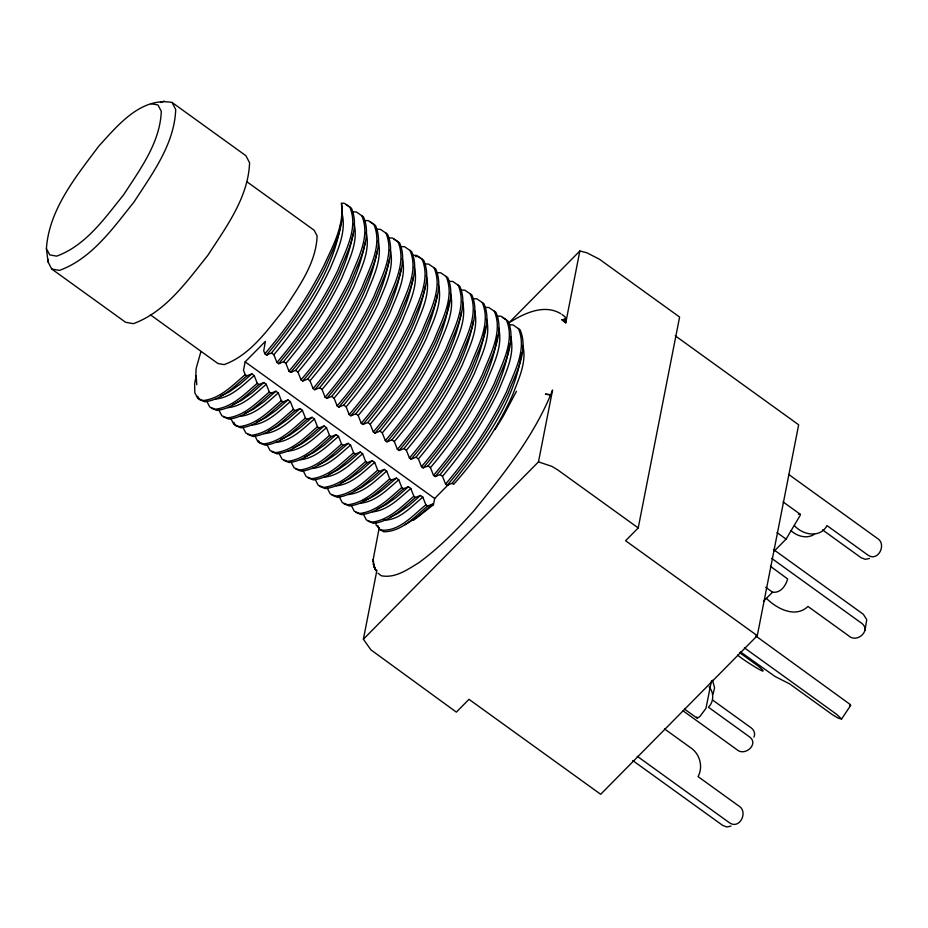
<?xml version="1.0" encoding="UTF-8"?>
<svg xmlns="http://www.w3.org/2000/svg" width="928" height="928" viewBox="0 0 928 928"><rect width="100%" height="100%" fill="white"/><g stroke="black" fill="none" stroke-linecap="round" stroke-linejoin="round"><path stroke-width="1.39" d="M340.622 224.425C332.943 273.308 301.438 314.998 271.486 353.011L266.556 355.006L264.886 353.8L263.726 350.865L265.362 341.4L245.154 361.862L243.496 370.284L245.201 374.622L246.871 375.828L251.848 373.856L254.214 375.573L257.253 383.31L258.912 384.505L263.888 382.545L266.266 384.262L269.294 391.999L270.953 393.194L275.929 391.233L278.307 392.938L281.335 400.676L283.005 401.882L287.982 399.922L290.36 401.627L293.387 409.364L295.046 410.57L300.022 408.598L302.4 410.315L305.428 418.052L307.087 419.247L312.075 417.287L314.441 419.004L317.469 426.741L319.139 427.936L324.116 425.975L326.494 427.68L329.521 435.418L331.18 436.624L336.156 434.652L338.534 436.369L341.562 444.106L343.221 445.301L348.209 443.34L350.575 445.057L353.603 452.794L355.273 453.989L360.25 452.029L362.628 453.734L365.655 461.471L367.314 462.678L372.29 460.706L374.668 462.422L377.696 470.16L379.366 471.354L384.343 469.394L386.709 471.111L389.737 478.848L391.407 480.043L396.384 478.082L398.762 479.788L401.789 487.525L403.448 488.731L408.424 486.759L410.802 488.476L413.83 496.213L415.5 497.408L420.477 495.448L422.843 497.164L425.882 504.902L427.541 506.096L432.518 504.136L433.422 504.786L413.668 520.156M766.389 598.363C776.701 608.548 795.25 618.593 807.975 606.448L848.923 635.982C856.892 643.348 871.647 630.425 861.555 623.187L771.69 558.389M195.588 381.269L196.086 368.683L200.866 351.724M46.4 248.518C49.138 209.322 75.992 176.645 98.646 146.322C117.473 125.674 140.685 96.895 172.04 102.44L245.908 155.707L249.574 162.771C248.298 197.525 226.049 227.174 207.849 255.328C186.911 281.3 165.892 311.762 133.365 323.663L125.593 322.271L51.713 269.004L48.047 261.94L46.4 248.518L49.706 254.887L56.689 256.14C85.979 245.421 104.887 218.01 123.726 194.636C140.105 169.29 160.138 142.61 161.286 111.337L157.992 104.968L150.997 103.727M48.047 261.94L48.198 259.214M696.8 716.938L697.45 718.179L699.932 716.451L705.976 708.342L711.474 680.839M353.023 233.937C343.986 282.425 313.78 323.965 283.539 361.7L278.597 363.683L276.938 362.488L273.864 354.728L271.486 353.011M365.064 242.626C356.027 291.102 325.821 332.653 295.58 370.376L290.638 372.372L288.979 371.177L285.905 363.405L283.539 361.7M377.116 251.314C368.08 299.79 337.862 341.342 307.62 379.065L302.69 381.06L301.02 379.854L297.958 372.093L295.58 370.376M389.157 260.002C380.12 308.479 349.914 350.03 319.673 387.753L314.731 389.748L313.072 388.542L309.998 380.782L307.62 379.065M401.198 268.679C392.173 317.167 361.955 358.707 331.714 396.43L326.784 398.425L325.113 397.23L322.051 389.458L319.673 387.753M413.25 277.368C404.214 325.844 374.007 367.395 343.766 405.118L338.824 407.114L337.154 405.919L334.092 398.147L331.714 396.43M425.291 286.056C416.254 334.532 386.048 376.084 355.807 413.807L350.865 415.802L349.206 414.596L346.132 406.835L343.766 405.118M437.332 294.733C428.307 343.221 398.089 384.76 367.848 422.495L362.918 424.479L361.247 423.284L358.185 415.512L355.807 413.807M461.425 312.11C452.388 360.586 422.182 402.137 391.941 439.86L386.999 441.856L385.34 440.649L382.266 432.889L379.9 431.172L374.958 433.167L373.3 431.972L370.226 424.2L367.848 422.495M473.466 320.786C464.441 369.274 434.223 410.814 403.982 448.549L399.052 450.532L397.381 449.338L394.319 441.577L391.941 439.86M379.227 527.742L373.137 559.735L373.439 564.143L375.214 569.224M675.201 335.762L798.66 424.792L757.283 635.68L600.683 794.287L468.988 699.329L456.356 712.124L370.864 649.82L363.382 639.218L376.93 570.186M433.422 504.786L434.664 498.498L448.804 484.172M363.382 639.218L538.472 461.877L552.578 390.038C534.899 434.919 504.055 473.663 473.883 510.806C457.075 529.668 439.28 547.775 418.818 562.704C407.52 569.583 395.177 578.55 381.211 575.731L378.032 573.191M757.283 635.68L625.588 540.722L638.22 527.928L679.598 317.04L599.291 259.144L586.786 252.764L579.849 250.989L565.755 322.84L561.962 319.766L565.755 322.84L565.198 317.016L562.032 314.476M864.977 630.576L866.752 619.626L863.307 614.255L773.442 549.457M753.93 737.145C755.624 733.874 754.046 729.872 751.158 727.842L712.553 700.002M713.11 693.993L714.583 687.81L712.495 680.236M516.467 391.291L503.069 416.486L495.007 429.571M773.998 551.348L786.086 539.11L800.226 515.295L800.052 514.135L783.046 501.886M740.532 651.932L775.054 676.477L789.6 683.855L832.509 714.746L838.17 718.11L841.568 719.038L850.605 705.477L849.955 704.306L755.775 635.947M264.886 353.8C287.866 326.784 307.922 297.262 323.907 265.582C332.711 246.117 344.532 225.458 341.423 203.336C345.506 226.188 333.628 247.962 324.835 268.273C308.943 299.384 289.176 328.408 266.556 355.006L267.786 354.508M285.905 363.405C307.922 337.328 327.097 308.769 341.887 277.982C348.51 261.023 358.834 242.185 354.02 223.602M297.958 372.093C319.963 346.016 339.138 317.457 353.928 286.671C360.551 269.712 370.875 250.873 366.073 232.29M309.998 380.782C332.004 354.693 351.19 326.146 365.98 295.348C372.592 278.388 382.928 259.55 378.114 240.967M322.051 389.458C344.056 363.382 363.231 334.822 378.021 304.036C384.644 287.077 394.968 268.238 390.154 249.655M334.092 398.147C356.097 372.07 375.283 343.511 390.062 312.724C396.685 295.765 407.021 276.927 402.207 258.344M346.132 406.835C368.138 380.758 387.324 352.199 402.114 321.413C408.738 304.442 419.062 285.615 414.248 267.02M358.185 415.512C380.19 389.435 399.365 360.876 414.155 330.09C420.778 313.13 431.102 294.292 426.288 275.709M370.226 424.2C392.231 398.124 411.417 369.564 426.196 338.778C432.819 321.819 443.155 302.98 438.341 284.397M379.9 431.172C410.199 392.73 442.354 350.413 449.303 300.718M382.266 432.889C404.272 406.812 423.458 378.253 438.248 347.466C444.872 330.496 455.196 311.669 450.382 293.074M394.319 441.577C416.324 415.489 435.499 386.941 450.289 356.143C456.912 339.184 467.236 320.346 462.434 301.762M485.437 326.772C478.488 376.466 446.333 418.783 416.034 457.226L411.092 459.221L409.434 458.026L406.36 450.254C428.365 424.177 447.551 395.618 462.341 364.832C468.953 347.872 479.289 329.034 474.475 310.451M497.478 335.46C490.529 385.155 458.386 427.472 428.075 465.914L423.133 467.909L421.474 466.703L418.4 458.942C440.417 432.866 459.592 404.306 474.382 373.52C481.006 356.561 491.33 337.722 486.516 319.139M509.53 344.149C502.582 393.832 470.426 436.16 440.116 474.602L435.186 476.586L433.515 475.391L430.453 467.631C452.458 441.542 471.633 412.995 486.423 382.197C493.046 365.238 503.37 346.399 498.568 327.816M521.571 352.826C514.622 402.52 482.467 444.837 452.168 483.279L447.226 485.274L445.568 484.08L442.494 476.308C464.499 450.231 483.685 421.672 498.475 390.885C505.087 373.926 515.423 355.088 510.609 336.504M273.864 354.728C296.229 328.245 315.717 299.199 330.53 267.821C337.258 251.256 346.051 233.369 342.444 215.029M276.938 362.488C300.881 334.37 321.738 303.526 337.885 270.268C345.32 250.734 358.811 227.986 349.752 206.944L344.288 203.267L341.655 203.232M288.979 371.177C312.933 343.058 333.778 312.214 349.926 278.957C357.361 259.422 370.852 236.675 361.792 215.632M301.02 379.854C324.974 351.747 345.831 320.891 361.978 287.645C369.414 268.111 382.904 245.363 373.845 224.321L368.37 220.644L364.437 220.574M302.69 381.06C326.644 352.942 347.49 322.097 363.637 288.84C371.072 269.306 384.563 246.558 375.504 225.516L370.04 221.838M313.072 388.542C337.026 360.424 357.872 329.579 374.019 296.322C381.454 276.788 394.945 254.04 385.886 232.998M314.731 389.748C338.685 361.63 359.53 330.786 375.678 297.528C383.125 277.994 396.616 255.246 387.556 234.204L380.422 229.332L376.478 229.262M325.113 397.23C349.067 369.112 369.912 338.268 386.06 305.01C393.495 285.476 406.998 262.728 397.926 241.686L392.463 238.009L388.53 237.951M326.784 398.425C350.726 370.307 371.583 339.462 387.73 306.217C395.166 286.682 408.656 263.923 399.597 242.881L394.133 239.215M337.154 405.919C361.108 377.8 381.965 346.944 398.112 313.699C405.548 294.164 419.038 271.417 409.979 250.374M338.824 407.114C362.778 378.995 383.624 348.151 399.771 314.894C407.206 295.359 420.697 272.612 411.638 251.569L404.515 246.697L400.571 246.628M349.206 414.596C373.16 386.477 394.006 355.633 410.153 322.387C417.588 302.853 431.079 280.094 422.02 259.051L416.556 255.386L412.612 255.316M350.865 415.802C374.819 387.684 395.664 356.839 411.812 323.582C419.259 304.048 432.75 281.3 423.69 260.258L418.215 256.58L415.593 256.534M361.247 423.284C385.201 395.166 406.046 364.321 422.194 331.064C429.641 311.53 443.132 288.782 434.072 267.74M362.918 424.479C386.86 396.372 407.717 365.516 423.864 332.27C431.3 312.736 444.79 289.988 435.731 268.934L428.597 264.062L424.664 264.004M373.3 431.972C397.242 403.854 418.099 373.01 434.246 339.752C441.682 320.218 455.172 297.47 446.113 276.428M374.958 433.167C398.912 405.049 419.758 374.204 435.905 340.947C443.34 321.413 456.831 298.665 447.772 277.623L440.649 272.751L436.705 272.681M385.34 440.649C409.294 412.531 430.14 381.686 446.287 348.441C453.722 328.906 467.213 306.159 458.154 285.105M386.999 441.856C410.953 413.737 431.81 382.893 447.957 349.636C455.393 330.101 468.884 307.354 459.824 286.311L452.69 281.439L448.746 281.37M397.381 449.338C421.335 421.219 442.18 390.375 458.339 357.118C465.775 337.583 479.266 314.836 470.206 293.793M399.052 450.532C422.994 422.426 443.851 391.57 459.998 358.324C467.434 338.79 480.924 316.042 471.865 295L464.731 290.116L460.798 290.058M409.434 458.026C433.376 429.908 454.233 399.063 470.38 365.806C477.816 346.272 491.306 323.524 482.247 302.482M411.092 459.221C435.046 431.102 455.892 400.258 472.039 367.001C479.474 347.466 492.977 324.719 483.906 303.676L476.783 298.804L472.839 298.735M421.474 466.703C445.428 438.596 466.274 407.74 482.421 374.494C489.856 354.96 503.347 332.212 494.288 311.17M423.133 467.909C447.087 439.791 467.944 408.946 484.091 375.689C491.527 356.155 505.018 333.407 495.958 312.365L488.824 307.493L484.892 307.423M433.515 475.391C457.469 447.273 478.326 416.428 494.473 383.171C501.909 363.637 515.4 340.889 506.34 319.847L500.865 316.17L496.932 316.112M435.186 476.586C459.14 448.479 479.985 417.623 496.132 384.378C503.568 364.843 517.058 342.096 507.999 321.053L502.535 317.376M445.568 484.08C469.51 455.961 490.367 425.117 506.514 391.86C513.95 372.325 527.44 349.578 518.381 328.535M447.226 485.274C471.18 457.156 492.026 426.312 508.173 393.054C515.608 373.52 529.111 350.772 520.051 329.73L512.917 324.858L508.973 324.8M508.59 323.164L579.849 250.989M763.442 601.379L772.525 592.18C780.645 593.363 785.807 585.649 787.64 578.968L770.414 566.277M427.541 506.096C414.816 516.676 401.604 531.779 383.774 531.767L379.54 529.308L377.789 525.561M422.843 497.164C411.452 506.363 399.55 520.353 383.821 520.132M245.201 374.622C232.824 385.201 220.214 398.622 203.197 400.548L197.745 398.379L194.834 392.753L194.602 383.856L196.226 375.968L196.771 384.784M246.871 375.828C234.494 386.396 221.873 399.817 204.856 401.743L199.404 399.585L197.664 396.21M257.253 383.31C244.876 393.89 232.255 407.299 215.238 409.225L209.786 407.067L206.886 401.441M258.912 384.505C246.535 395.084 233.926 408.506 216.897 410.431L211.445 408.274M269.294 391.999C256.917 402.566 244.308 415.988 227.279 417.913L221.827 415.756L218.927 410.118M270.953 393.194C258.576 403.773 245.966 417.182 228.949 419.108L223.497 416.95M281.335 400.676C268.958 411.255 256.348 424.676 239.331 426.602L233.879 424.444L230.979 418.806M283.005 401.882C270.628 412.45 258.019 425.871 240.99 427.796L235.538 425.639L233.798 422.263M293.387 409.364C281.01 419.943 268.389 433.353 251.372 435.278L245.92 433.121L243.02 427.495M295.046 410.57C282.669 421.138 270.06 434.559 253.031 436.485L247.59 434.327M305.428 418.052C293.051 428.62 280.442 442.041 263.413 443.967L257.961 441.809L255.061 436.183M307.087 419.247C294.71 429.826 282.1 443.236 265.083 445.162L259.631 443.004L258.471 440.754M317.469 426.741C305.092 437.308 292.482 450.73 275.465 452.655L270.013 450.498L267.113 444.86M319.139 427.936C306.762 438.503 294.153 451.924 277.124 453.85L271.672 451.692M329.521 435.418C317.144 445.997 304.535 459.406 287.506 461.332L282.054 459.174L279.154 453.548M331.18 436.624C318.803 447.192 306.194 460.613 289.165 462.538L283.724 460.381M341.562 444.106C329.185 454.674 316.576 468.095 299.547 470.02L294.106 467.863L291.195 462.237M343.221 445.301C330.844 455.88 318.234 469.301 301.217 471.227L295.765 469.058M353.603 452.794C341.226 463.362 328.616 476.783 311.599 478.709L306.147 476.551L303.247 470.914M355.273 453.989C342.896 464.568 330.287 477.978 313.258 479.904L307.806 477.746M365.655 461.471C353.278 472.05 340.669 485.472 323.64 487.397L318.188 485.228L315.288 479.602M367.314 462.678C354.937 473.245 342.328 486.666 325.31 488.592L319.858 486.434M377.696 470.16C365.319 480.739 352.71 494.148 335.681 496.074L330.24 493.916L327.329 488.29M379.366 471.354C366.989 481.934 354.368 495.355 337.351 497.28L331.899 495.111M389.737 478.848C377.371 489.416 364.75 502.837 347.733 504.762L342.281 502.605L339.381 496.967M391.407 480.043C379.03 490.622 366.421 504.032 349.392 505.957L343.94 503.8M401.789 487.525C389.412 498.104 376.803 511.525 359.774 513.451L354.322 511.282L351.422 505.656M403.448 488.731C391.071 499.299 378.462 512.72 361.444 514.646L355.992 512.488M413.83 496.213C401.453 506.792 388.844 520.202 371.826 522.128L366.374 519.97L363.463 514.344M415.5 497.408C403.123 507.987 390.502 521.408 373.485 523.334L368.033 521.176M251.848 373.856L240.074 384.215L229.506 391.72L220.504 396.128M254.214 375.573C242.904 385.155 231.362 397.474 215.795 399.005M263.888 382.545L252.114 392.892L241.547 400.397L232.557 404.805M266.266 384.262C254.945 393.843 243.414 406.162 227.847 407.682M275.929 391.233L264.167 401.58L253.588 409.086L244.598 413.494M278.307 392.938C266.997 402.532 255.455 414.839 239.888 416.37M287.982 399.922L276.208 410.269L265.64 417.774L256.638 422.182M290.36 401.627C279.038 411.208 267.496 423.528 251.929 425.059M300.022 408.598L288.248 418.946L277.681 426.451L268.691 430.859M302.4 410.315C291.079 419.897 279.548 432.216 263.981 433.736M312.075 417.287L300.301 427.634L289.722 435.139L280.732 439.547M314.441 419.004C303.131 428.585 291.589 440.893 276.022 442.424M324.116 425.975L312.342 436.322L301.774 443.828L292.772 448.236M326.494 427.68C315.172 437.262 303.642 449.581 288.063 451.112M336.156 434.652L324.394 444.999L313.815 452.504L304.825 456.912M338.534 436.369C327.224 445.95 315.682 458.27 300.115 459.789M348.209 443.34L336.435 453.688L325.856 461.193L318.153 464.974M350.575 445.057C339.265 454.639 327.723 466.946 312.156 468.478M360.25 452.029L348.476 462.376L337.908 469.881L328.918 474.289M362.628 453.734C351.306 463.327 339.776 475.635 324.197 477.166M372.29 460.706L360.528 471.064L349.949 478.57L340.959 482.966M374.668 462.422C363.358 472.004 351.816 484.323 336.249 485.843M384.343 469.394L372.569 479.741L362.001 487.246L354.287 491.028M386.709 471.111C375.399 480.692 363.857 493.012 348.29 494.531M396.384 478.082C386.083 486.852 375.77 497.582 362.21 500.807M398.762 479.788C387.44 489.381 375.91 501.688 360.342 503.22M408.424 486.759L396.662 497.118L386.083 504.623L377.093 509.031M410.802 488.476C399.492 498.058 387.95 510.377 372.383 511.908M420.477 495.448L408.703 505.795L398.135 513.3L390.421 517.082M425.882 504.902C412.716 515.318 398.924 532.196 380.422 530.004L376.06 524.946L375.805 522.255M432.518 504.136L417.832 516.745L405.223 524.703M510.528 321.9C524.854 312.91 544.62 303.92 560.779 313.699M814.424 534.261C806.942 539.18 797.291 536.361 791.062 530.723M279.827 363.196L278.597 363.683C302.551 335.576 323.396 304.72 339.544 271.475C346.979 251.94 360.482 229.193 351.41 208.15L345.947 204.473M291.879 371.873L290.638 372.372C314.592 344.253 335.449 313.409 351.596 280.163C359.032 260.617 372.522 237.87 363.463 216.827L356.329 211.955L352.396 211.897M160.486 102.509L164.268 101.048M869.49 558.47L865.279 559.306L861.091 557.705L822.486 529.865M731.009 826.117L726.798 826.952L722.61 825.352L632.745 760.554M798.474 514.228L800.052 514.135M850.605 705.477L849.538 705.454M51.713 269.004L59.485 270.396C92.023 258.494 113.03 228.033 133.968 202.06C152.169 173.907 174.429 144.258 175.705 109.504L172.04 102.44M538.472 461.877L551.963 466.401L557.925 470.032L638.22 527.928M788.777 474.51L877.482 538.472C887.064 544.295 877.992 562.252 867.982 555.13L827.022 525.608C820.143 538.414 802.755 535.085 794.438 525.619M777.014 532.579L786.086 539.11M246.674 181.586L314.174 230.26L317.109 235.909C316.088 263.714 298.282 287.436 283.724 309.952C266.974 330.739 250.166 355.099 224.135 364.623L217.918 363.509L150.429 314.847M765.728 587.285L772.525 592.18M744.395 647.825L836.604 714.305L841.568 719.038M739.639 652.662L758.362 666.153C777.49 682.335 732.563 653.08 738.317 655.122M403.982 448.549L406.36 450.254M416.034 457.226L418.4 458.942M428.075 465.914L430.453 467.631M440.116 474.602L442.494 476.308M452.168 483.279L453.63 484.335C477.584 457.539 497.988 427.472 512.755 394.644C518.497 379.227 527.081 362.21 522.824 345.471M245.154 361.862L434.664 498.498M684.516 709.108L696.986 718.098M683.089 710.848L736.786 749.557C744.743 756.935 759.498 744.012 749.406 736.774L708.458 707.24C713.922 701.893 714.119 692.601 709.108 686.906M664.529 728.909L691.476 748.339C700.072 754.592 703.262 767.212 698.042 776.597L738.99 806.119C748.571 811.954 739.512 829.91 729.489 822.788L637.292 756.308M373.462 561.846L373.137 559.735L373.949 565.164M564.444 319.313L564.328 321.007L563.493 319.441L564.444 319.313M551.116 394.864L545.536 394.18L551.116 394.864M376.142 570.732L374.146 566.753L376.142 570.732M375.098 568.713L373.439 564.143L375.098 568.713"/></g></svg>
